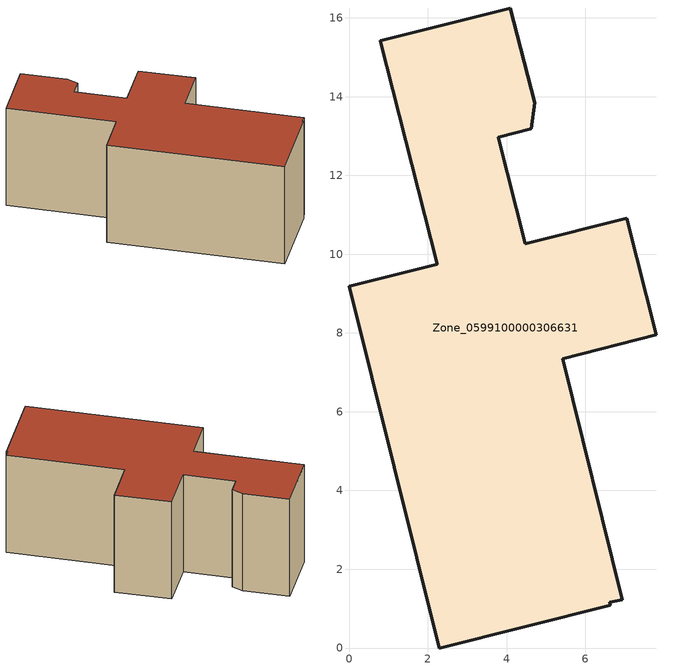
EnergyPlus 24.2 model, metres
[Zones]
Zone_0599100000306631
 floor ground (C_G): 0.8,15.42 4.1,16.25 4.71,13.84 4.62,13.19 3.79,12.97 4.48,10.26 7.06,10.91 7.81,7.95 5.43,7.34 6.94,1.22 6.61,1.16 6.63,1.08 2.3,0 0,9.18 2.24,9.75 z0
 wall outside (C_F): 4.1,16.25 0.8,15.42 2.24,9.75 0,9.18 2.3,0 6.63,1.08 6.61,1.16 6.94,1.22 5.43,7.34 7.81,7.95 7.06,10.91 4.48,10.26 3.79,12.97 4.62,13.19 4.71,13.84 4.1,16.25 z0:5.99
 roof outside (C_R): 2.3,0 6.63,1.08 6.61,1.16 6.94,1.22 5.43,7.34 7.81,7.95 7.06,10.91 4.48,10.26 3.79,12.97 4.62,13.19 4.71,13.84 4.1,16.25 0.8,15.42 2.24,9.75 0,9.18 z5.99
[BUILDING]
Pand.0599100000306631: North Axis=0; Terrain=City; Loads Convergence Tolerance Value=0.04; Temperature Convergence Tolerance Value=0.4; Solar Distribution=FullExterior; Maximum Number of Warmup Days=25; Minimum Number of Warmup Days=1
[Site:Location]
Rotterdam.The.Hague.AP_ZH_NLD Design_Conditions: Latitude=51.96; Longitude=4.45; Time Zone=1; Elevation=-4.5
[SITE:GROUNDTEMPERATURE:BUILDINGSURFACE]
18, 18, 18, 18, 18, 18, 18, 18, 18, 18, 18, 18
[MATERIAL] Thermal Absorptance=0.9; Solar Absorptance=0.7; Visible Absorptance=0.7
Name | Roughness | Thickness | Conductivity | Density | Specific Heat
G.TI.1965-1974 | MediumSmooth | 0.15 | 0.882353 | 540 | 1210
F.TI.1965-1974 | Rough | 0.3 | 0.697674 | 1920 | 840
R.TI.1965-1974 | MediumRough | 0.2 | 0.232558 | 1500 | 1000
[CONSTRUCTION]
C_G: G.TI.1965-1974
C_F: F.TI.1965-1974
C_R: R.TI.1965-1974
[ZONE]
Zone_0599100000306631: Type=1; Multiplier=1; Ceiling Height=Autocalculate; Volume=Autocalculate; Floor Area=autocalculate; Part of Total Floor Area=Yes
[ZONEINFILTRATION:DESIGNFLOWRATE]
Infil_Zone_0599100000306631: Zone or ZoneList or Space or SpaceList=Zone_0599100000306631; Schedule=AlwaysOn; Design Flow Rate Calculation Method=Flow/Area; Flow Rate per Floor Area=0.003; Constant Term Coefficient=1; Temperature Term Coefficient=0; Velocity Term Coefficient=0; Velocity Squared Term Coefficient=0
[HVACTEMPLATE:ZONE:IDEALLOADSAIRSYSTEM]
Zone_0599100000306631: Maximum Heating Supply Air Temperature=50; Minimum Cooling Supply Air Temperature=13; Maximum Heating Supply Air Humidity Ratio=0.0156; Minimum Cooling Supply Air Humidity Ratio=0.0077; Heating Limit=NoLimit; Cooling Limit=NoLimit; Dehumidification Control Type=ConstantSensibleHeatRatio; Cooling Sensible Heat Ratio=0.7; Dehumidification Setpoint=60; Humidification Control Type=None; Humidification Setpoint=30; Outdoor Air Method=None; Outdoor Air Flow Rate per Person=0.00944; Outdoor Air Flow Rate per Zone Floor Area=0; Outdoor Air Flow Rate per Zone=0; Demand Controlled Ventilation Type=None; Outdoor Air Economizer Type=NoEconomizer; Heat Recovery Type=None; Sensible Heat Recovery Effectiveness=0.7; Latent Heat Recovery Effectiveness=0.65
[ZONECONTROL:THERMOSTAT]
ThermostatControl_Zone_0599100000306631: Zone or ZoneList=Zone_0599100000306631; Control Type Schedule=DualSetpointControlType; Control 1=Thermostat_Zone_0599100000306631; Temperature Difference Between Cutout And Setpoint=0
[THERMOSTATSETPOINT:DUALSETPOINT]
Thermostat_Zone_0599100000306631: Heating Setpoint Temperature Schedule=HeatingSetpoint_Zone_0599100000306631; Cooling Setpoint Temperature Schedule=CoolingSetpoint_Zone_0599100000306631
[SCHEDULE:COMPACT]
HeatingSetpoint_Zone_0599100000306631: Through: 12/31, For: AllDays, Until: 24:00, 21
CoolingSetpoint_Zone_0599100000306631: Through: 12/31, For: AllDays, Until: 24:00, 24
DualSetpointControlType: Through: 12/31, For: AllDays, Until: 24:00, 4
AlwaysOn: Through: 12/31, For: AllDays, Until: 24:00, 1
